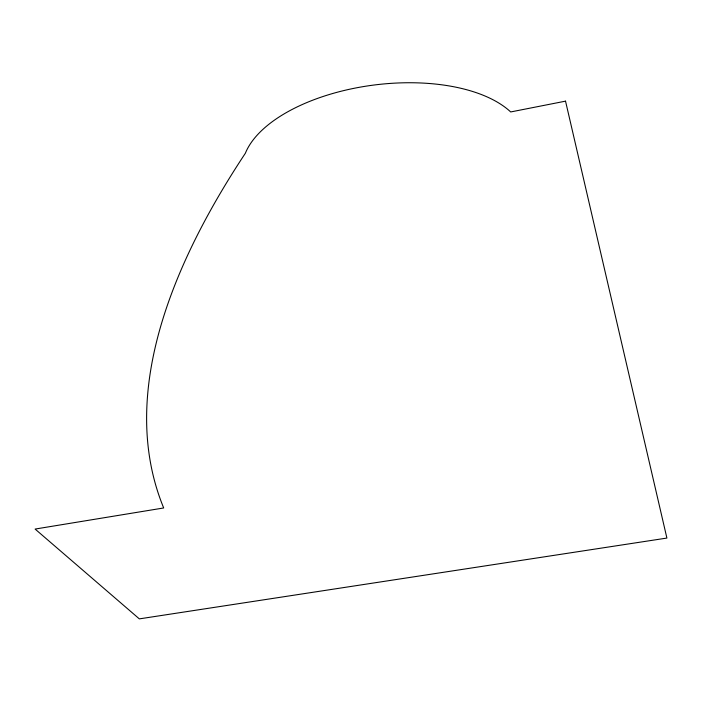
<?xml version="1.0" encoding="UTF-8"?>
<svg xmlns="http://www.w3.org/2000/svg" width="702" height="702" viewBox="0 0 702 702"><rect width="100%" height="100%" fill="white"/><g stroke="black" fill="none" stroke-linecap="round" stroke-linejoin="round"><path stroke-width="1.05" d="M565.531 101.149L510.696 111.951A142.234 70.744 -7.1 0 0 366.312 86.118A142.234 70.744 -7.1 0 0 245.358 153.255A3891.985 925.613 -21.4 0 0 163.689 507.967L35.1 529.062L139.329 618.874L666.9 538.065L565.531 101.149"/></g></svg>
